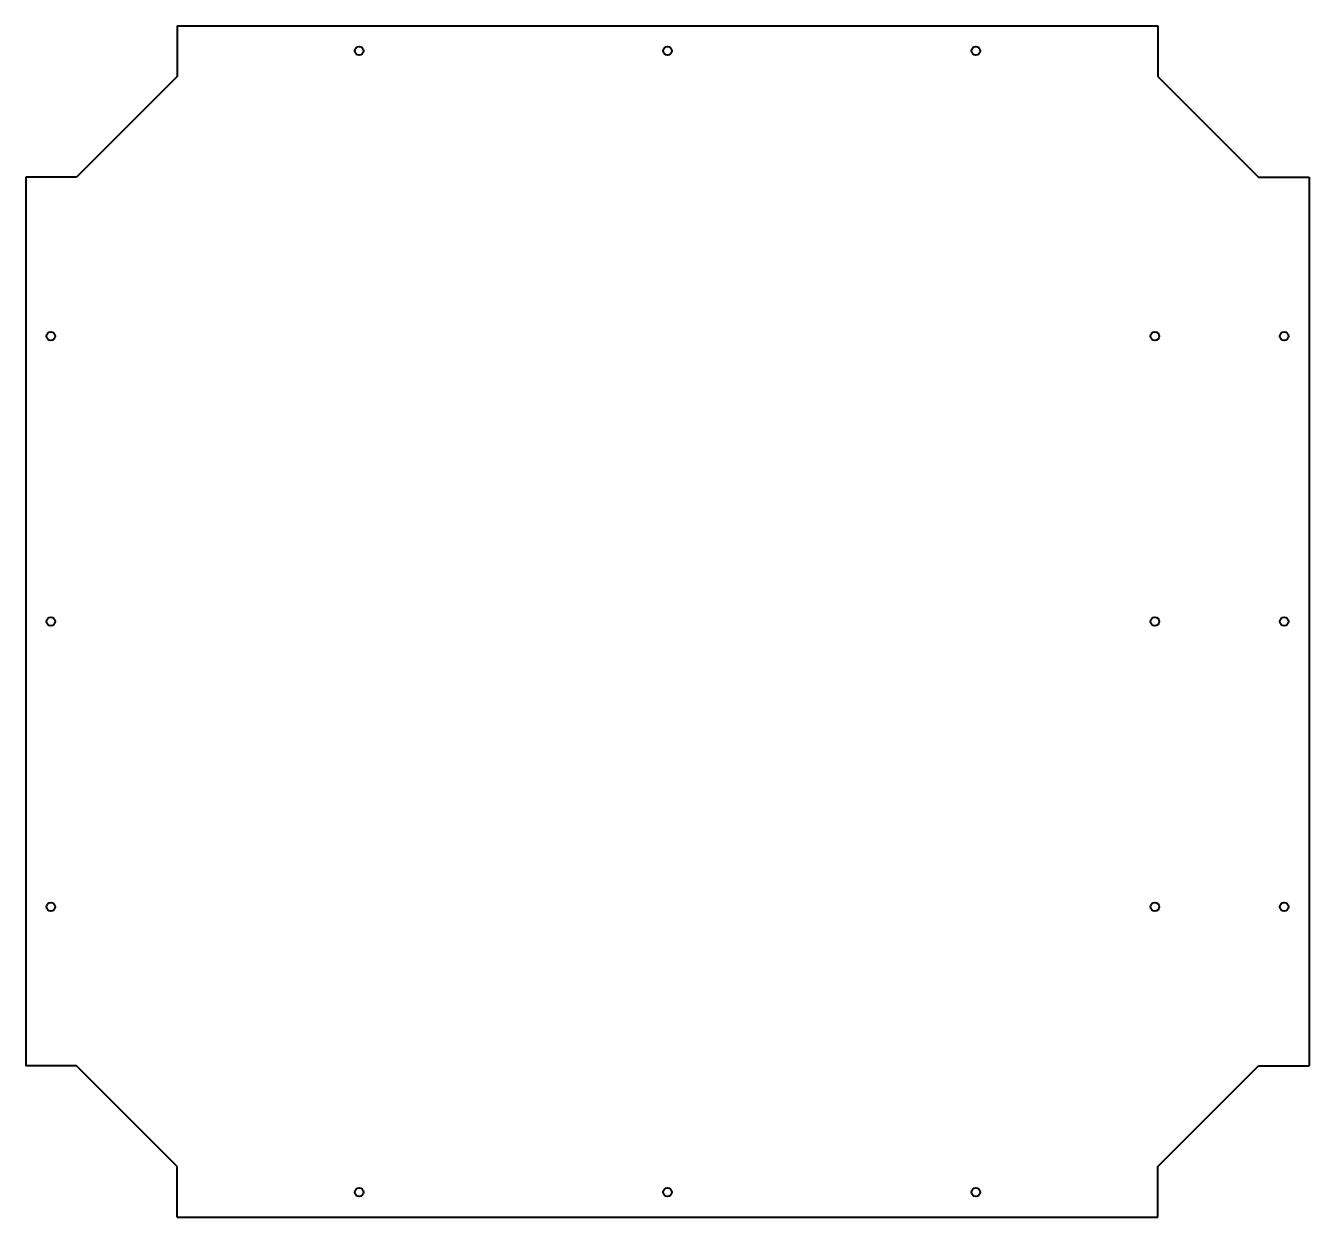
# Model space of a CAD drawing. Header units: millimetres. Extents: x -1222 to -457, y -355 to 355.
import ezdxf

# ---------------------------------------------------------------- set-up
doc = ezdxf.new("R2010")
doc.units = ezdxf.units.MM
doc.header["$MEASUREMENT"] = 0
doc.layers.add('ModelSketch_Visible', color=7, linetype='Continuous', lineweight=40)

msp = doc.modelspace()

# ---------------------------------------------------------------- linework, layer by layer
at = {"layer": 'ModelSketch_Visible'}
for p, q in [((-1132.3, 355), (-1132.3, 324.8)), ((-1132.3, 355), (-547.7, 355)), ((-1132.3, 355), (-547.7, 355)), ((-1132.3, 355), (-1132.3, 324.8)), ((-547.7, 355), (-547.7, 324.8)), ((-547.7, 355), (-547.7, 324.8)), ((-1132.3, 324.8), (-1192.3, 264.8)), ((-1132.3, 324.8), (-1192.3, 264.8)), ((-547.7, 324.8), (-487.7, 264.8)), ((-547.7, 324.8), (-487.7, 264.8)), ((-1192.3, 264.8), (-1222.5, 264.8)), ((-1222.5, 264.8), (-1222.5, -264.8)), ((-1222.5, 264.8), (-1222.5, -264.8)), ((-1192.3, 264.8), (-1222.5, 264.8)), ((-487.7, 264.8), (-457.5, 264.8)), ((-487.7, 264.8), (-457.5, 264.8)), ((-457.5, 264.8), (-457.5, -264.8)), ((-457.5, 264.8), (-457.5, -264.8)), ((-1192.3, -264.8), (-1222.5, -264.8)), ((-1192.3, -264.8), (-1222.5, -264.8)), ((-1132.3, -324.8), (-1192.3, -264.8)), ((-1132.3, -324.8), (-1192.3, -264.8)), ((-547.7, -324.8), (-487.7, -264.8)), ((-547.7, -324.8), (-487.7, -264.8)), ((-487.7, -264.8), (-457.5, -264.8)), ((-487.7, -264.8), (-457.5, -264.8)), ((-1132.3, -355), (-1132.3, -324.8)), ((-1132.3, -355), (-1132.3, -324.8)), ((-547.7, -355), (-547.7, -324.8)), ((-547.7, -355), (-547.7, -324.8)), ((-1132.3, -355), (-547.7, -355)), ((-1132.3, -355), (-547.7, -355))]:
    msp.add_line(p, q, dxfattribs=at)
for centre in [(-1023.75, 340), (-1023.75, 340), (-840, 340), (-840, 340), (-656.25, 340), (-656.25, 340), (-1207.5, 170), (-1207.5, 170), (-549.5, 170), (-549.5, 170), (-472.5, 170), (-472.5, 170), (-1207.5, 0), (-1207.5, 0), (-549.5, 0), (-549.5, 0), (-472.5, 0), (-472.5, 0), (-1207.5, -170), (-1207.5, -170), (-549.5, -170), (-549.5, -170), (-472.5, -170), (-472.5, -170), (-1023.75, -340), (-1023.75, -340), (-840, -340), (-840, -340), (-656.25, -340), (-656.25, -340)]:
    msp.add_circle(centre, 2.6, dxfattribs=at)

doc.saveas('drawing.dxf')
